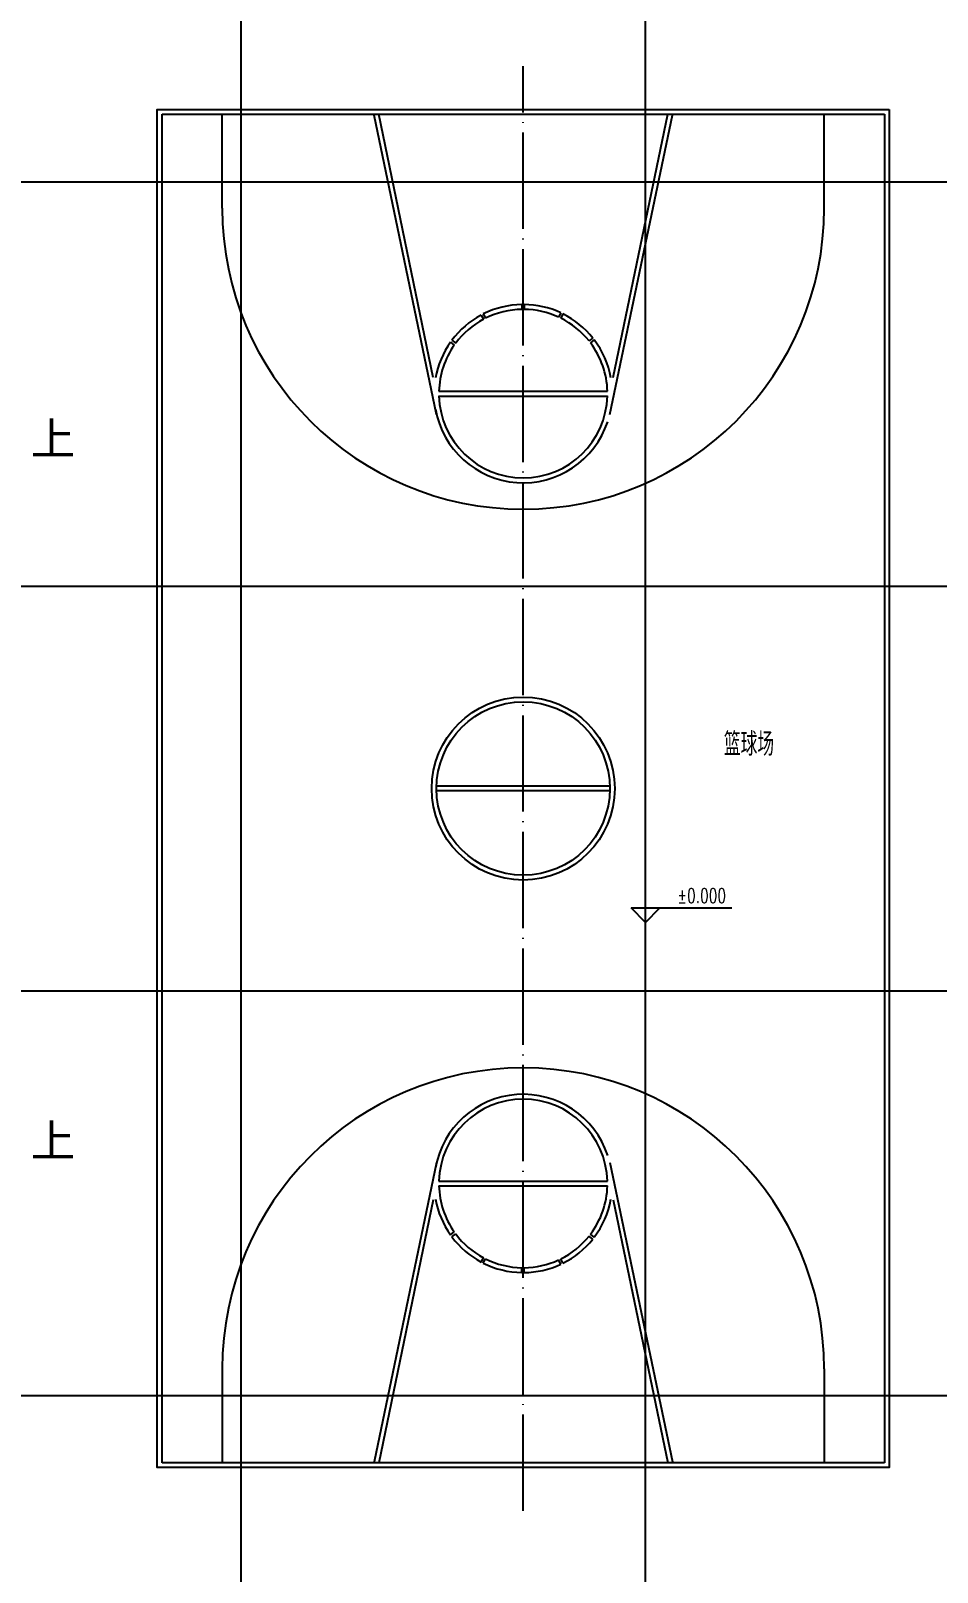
# Model space of a CAD drawing. Extents: x 817814 to 953178, y -139555 to 106956.
# Drawn here: x 874329 to 893150, y 52238 to 84243 of the extents above; entities that cross this region are included whole.
import ezdxf

# ---------------------------------------------------------------- set-up
doc = ezdxf.new("R2010")
doc.units = 0
doc.header["$LTSCALE"] = 1000
doc.header["$MEASUREMENT"] = 0
doc.linetypes.add('DOTE', pattern=[2.42, 2, -0.2, 0.02, -0.2])
for name, color, linetype in [('DIM_ELEV', 3, 'Continuous'), ('DOTE', 8, 'Continuous'), ('PUB_TEXT', 7, 'Continuous'), ('体育设施', 7, 'Continuous')]:
    doc.layers.add(name, color=color, linetype=linetype)
doc.layers.add('建筑底图', color=6, linetype='Continuous', plot=False)
doc.styles.add('_TCH_DIM', font='SIMPLEX', dxfattribs={"bigfont": 'GBCBIG'})
doc.styles.get("Standard").update_dxf_attribs({"font": 'GBENOR', "bigfont": 'GBCBIG'})
doc.styles.add('黑体', font='')
doc.styles.get('黑体').set_extended_font_data('SimHei')

# ---------------------------------------------------------------- blocks, each defined once
blk = doc.blocks.new('A$Cd0cbd1ce')
at = {"layer": '体育设施', "color": 0, "linetype": 'DOTE'}
blk.add_line((7600, 0), (7600, 30000), dxfattribs=at)
at = {"layer": '体育设施', "color": 0}
for p, q in [((100, 29000), (15100, 29000)), ((100, 1000), (100, 29000)), ((1350, 27050), (1350, 29000)), ((5801, 22767), (4502, 28980)), ((5730, 23537), (4600, 29000)), ((9399, 22767), (10698, 28980)), ((9470, 23537), (10600, 29000)), ((13850, 27050), (13850, 29000)), ((15100, 29000), (15100, 1000)), ((7570, 25050), (7570, 24950)), ((7620, 25050), (7620, 24950)), ((6727, 24832), (6774, 24743)), ((6772, 24854), (6815, 24764)), ((8381, 24878), (8334, 24788)), ((8426, 24856), (8380, 24767)), ((9046, 24354), (8966, 24293)), ((6089, 24269), (6169, 24208)), ((6119, 24309), (6199, 24249)), ((9077, 24315), (8997, 24254)), ((9077, 24315), (8997, 24254)), ((5851, 23250), (9349, 23250)), ((5851, 23150), (9349, 23150)), ((9400, 15050), (5802, 15050)), ((9400, 14950), (5802, 14950)), ((5801, 7233), (4502, 1020)), ((9399, 7233), (10698, 1020)), ((5851, 6850), (9349, 6850)), ((5851, 6750), (9349, 6750)), ((5730, 6463), (4600, 1000)), ((9470, 6463), (10600, 1000)), ((6089, 5731), (6169, 5792)), ((6119, 5691), (6199, 5751)), ((9046, 5646), (8966, 5707)), ((9077, 5685), (8997, 5746)), ((6727, 5168), (6774, 5257)), ((6772, 5146), (6815, 5236)), ((8381, 5122), (8334, 5212)), ((8426, 5144), (8380, 5233)), ((7570, 4950), (7570, 5050)), ((7620, 4950), (7620, 5050)), ((1350, 2950), (1350, 1000)), ((13850, 2950), (13850, 1000)), ((15100, 1000), (100, 1000))]:
    blk.add_line(p, q, dxfattribs=at)
blk.add_lwpolyline([(15200, 29100), (15200, 900), (0, 900), (0, 29100)], close=True, dxfattribs=at)
for radius in [1900, 1800]:
    blk.add_circle((7600, 15000), radius, dxfattribs=at)
for centre, radius, start, end in [((7600, 27050), 6250, 180, 0), ((7600, 23200), 1850, 90.9183, 116.5905), ((7600, 23200), 1850, 65.0429, 89.3697), ((7600, 23200), 1850, 118.1392, 143.1811), ((7600, 23200), 1750, 118.1519, 143.172), ((7600, 23200), 1750, 90.9745, 116.6429), ((7600, 23200), 1750, 65.1845, 89.3424), ((7600, 23200), 1750, 38.6618, 63.5374), ((7600, 23200), 1850, 38.5966, 63.4942), ((7600, 23200), 1850, 144.7298, 169.7716), ((7600, 23200), 1750, 144.8368, 178.4082), ((7600, 23200), 1750, 1.5918, 37.0247), ((7600, 23200), 1850, 10.2284, 37.0478), ((7600, 23200), 1750, 181.5918, 358.4082), ((7599, 23198), 1849, 190.0502, 341.6686), ((7600, 2950), 6250, 0, 180), ((7599, 6802), 1849, 18.3314, 169.9498), ((7600, 6800), 1750, 1.5918, 178.4082), ((7600, 6800), 1750, 181.5918, 215.1632), ((7600, 6800), 1750, 322.9753, 358.4082), ((7600, 6800), 1850, 190.2284, 215.2702), ((7600, 6800), 1850, 322.9522, 349.7716), ((7600, 6800), 1850, 216.8189, 241.8608), ((7600, 6800), 1750, 216.828, 241.8481), ((7600, 6800), 1750, 296.4626, 321.3382), ((7600, 6800), 1850, 296.5058, 321.4034), ((7600, 6800), 1850, 243.4095, 269.0817), ((7600, 6800), 1750, 243.3571, 269.0255), ((7600, 6800), 1750, 270.6576, 294.8155), ((7600, 6800), 1850, 270.6303, 294.9571)]:
    blk.add_arc(centre, radius, start, end, dxfattribs=at)
blk = doc.blocks.new('xdzcdxcvf')
at = {"layer": 'DIM_ELEV'}
for p, q in [((547421.4, 81657.8), (547121.4, 81957.8)), ((547121.4, 81957.8), (549215.8, 81957.8)), ((547421.4, 81657.8), (547721.4, 81957.8))]:
    blk.add_line(p, q, dxfattribs=at)
at = {"layer": 'DOTE'}
for p, q in [((539021.4, 52467.1), (539021.4, 117010.8)), ((547421.4, 52467.1), (547421.4, 117010.8)), ((512626.4, 97037.7), (579032.5, 97037.7)), ((512626.4, 88637.7), (579032.5, 88637.7)), ((512626.4, 80237.7), (579032.5, 80237.7)), ((512626.4, 71837.7), (579032.5, 71837.7))]:
    blk.add_line(p, q, dxfattribs=at)
at = {"layer": '体育设施', "color": 8}
blk.add_blockref('A$Cd0cbd1ce', (537281.4, 69437.7), dxfattribs=at)
at = {"layer": 'PUB_TEXT', "style": '黑体'}
for p in [(534655.1, 91362.3), (534655.1, 76787.7)]:
    blk.add_text('上', height=675.9, dxfattribs=at).set_placement(p)
at = {"layer": 'PUB_TEXT'}
blk.add_text('篮球场', height=482.27, dxfattribs=at).set_placement((549049.5, 85118.1))
at = {"layer": 'PUB_TEXT', "style": '_TCH_DIM', "width": 0.705882}
blk.add_text('%%P0.000', height=297.5, dxfattribs=at).set_placement((548085.8, 82062.8))

msp = doc.modelspace()

# ---------------------------------------------------------------- block references
at = {"layer": '建筑底图'}
msp.add_blockref('xdzcdxcvf', (339672, -15928.4), dxfattribs=at)

doc.saveas('drawing.dxf')
